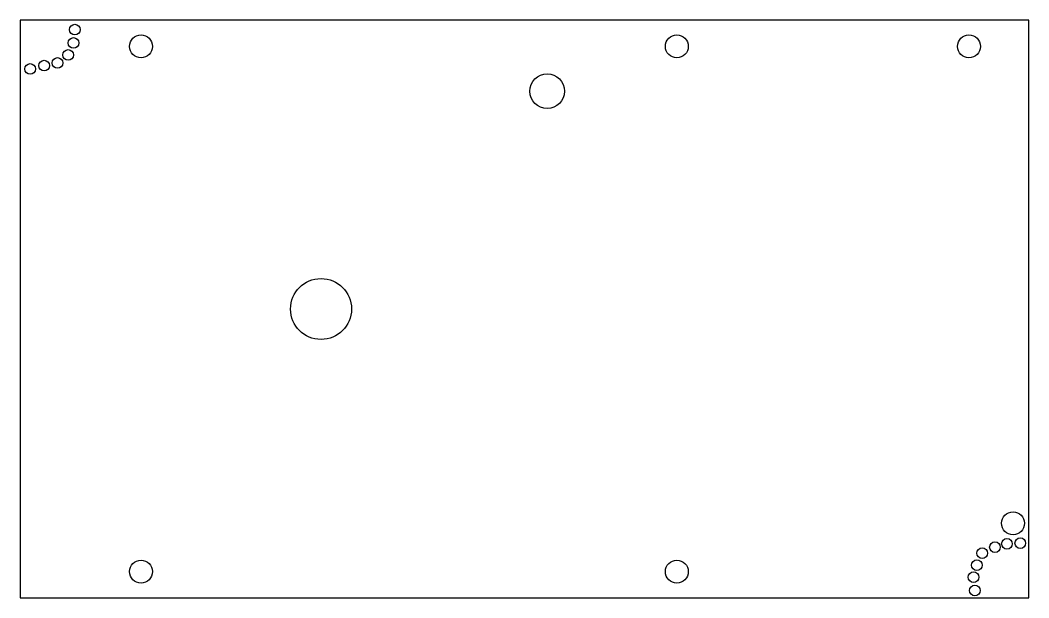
# Model space of a CAD drawing. Extents: x 0 to 96, y 0 to 55.
import ezdxf

# ---------------------------------------------------------------- set-up
doc = ezdxf.new("R2010")
doc.units = 0
doc.layers.add('20', color=178, linetype='CONTINUOUS')

msp = doc.modelspace()

# ---------------------------------------------------------------- linework, layer by layer
at = {"layer": '20'}
for p, q in [((96, 55), (0, 55)), ((0, 55), (0, 0)), ((96, 0), (96, 55)), ((0, 0), (96, 0))]:
    msp.add_line(p, q, dxfattribs=at)
for centre, radius in [((5.207, 54.102), 0.508), ((5.08, 52.832), 0.508), ((11.5, 52.5), 1.0922), ((62.5, 52.5), 1.0922), ((90.3, 52.5), 1.0922), ((4.572, 51.689), 0.508), ((2.286, 50.673), 0.508), ((3.556, 50.927), 0.508), ((0.9525, 50.3555), 0.508), ((50.165, 48.236), 1.651), ((28.635, 27.5), 2.9), ((94.5, 7.1), 1.0922), ((92.7735, 4.826), 0.508), ((93.9165, 5.1435), 0.508), ((95.1865, 5.207), 0.508), ((91.567, 4.2545), 0.508), ((11.5, 2.5), 1.0922), ((62.5, 2.5), 1.0922), ((91.059, 3.1115), 0.508), ((90.7415, 1.9685), 0.508), ((90.8685, 0.6985), 0.508)]:
    msp.add_circle(centre, radius, dxfattribs=at)

doc.saveas('drawing.dxf')
